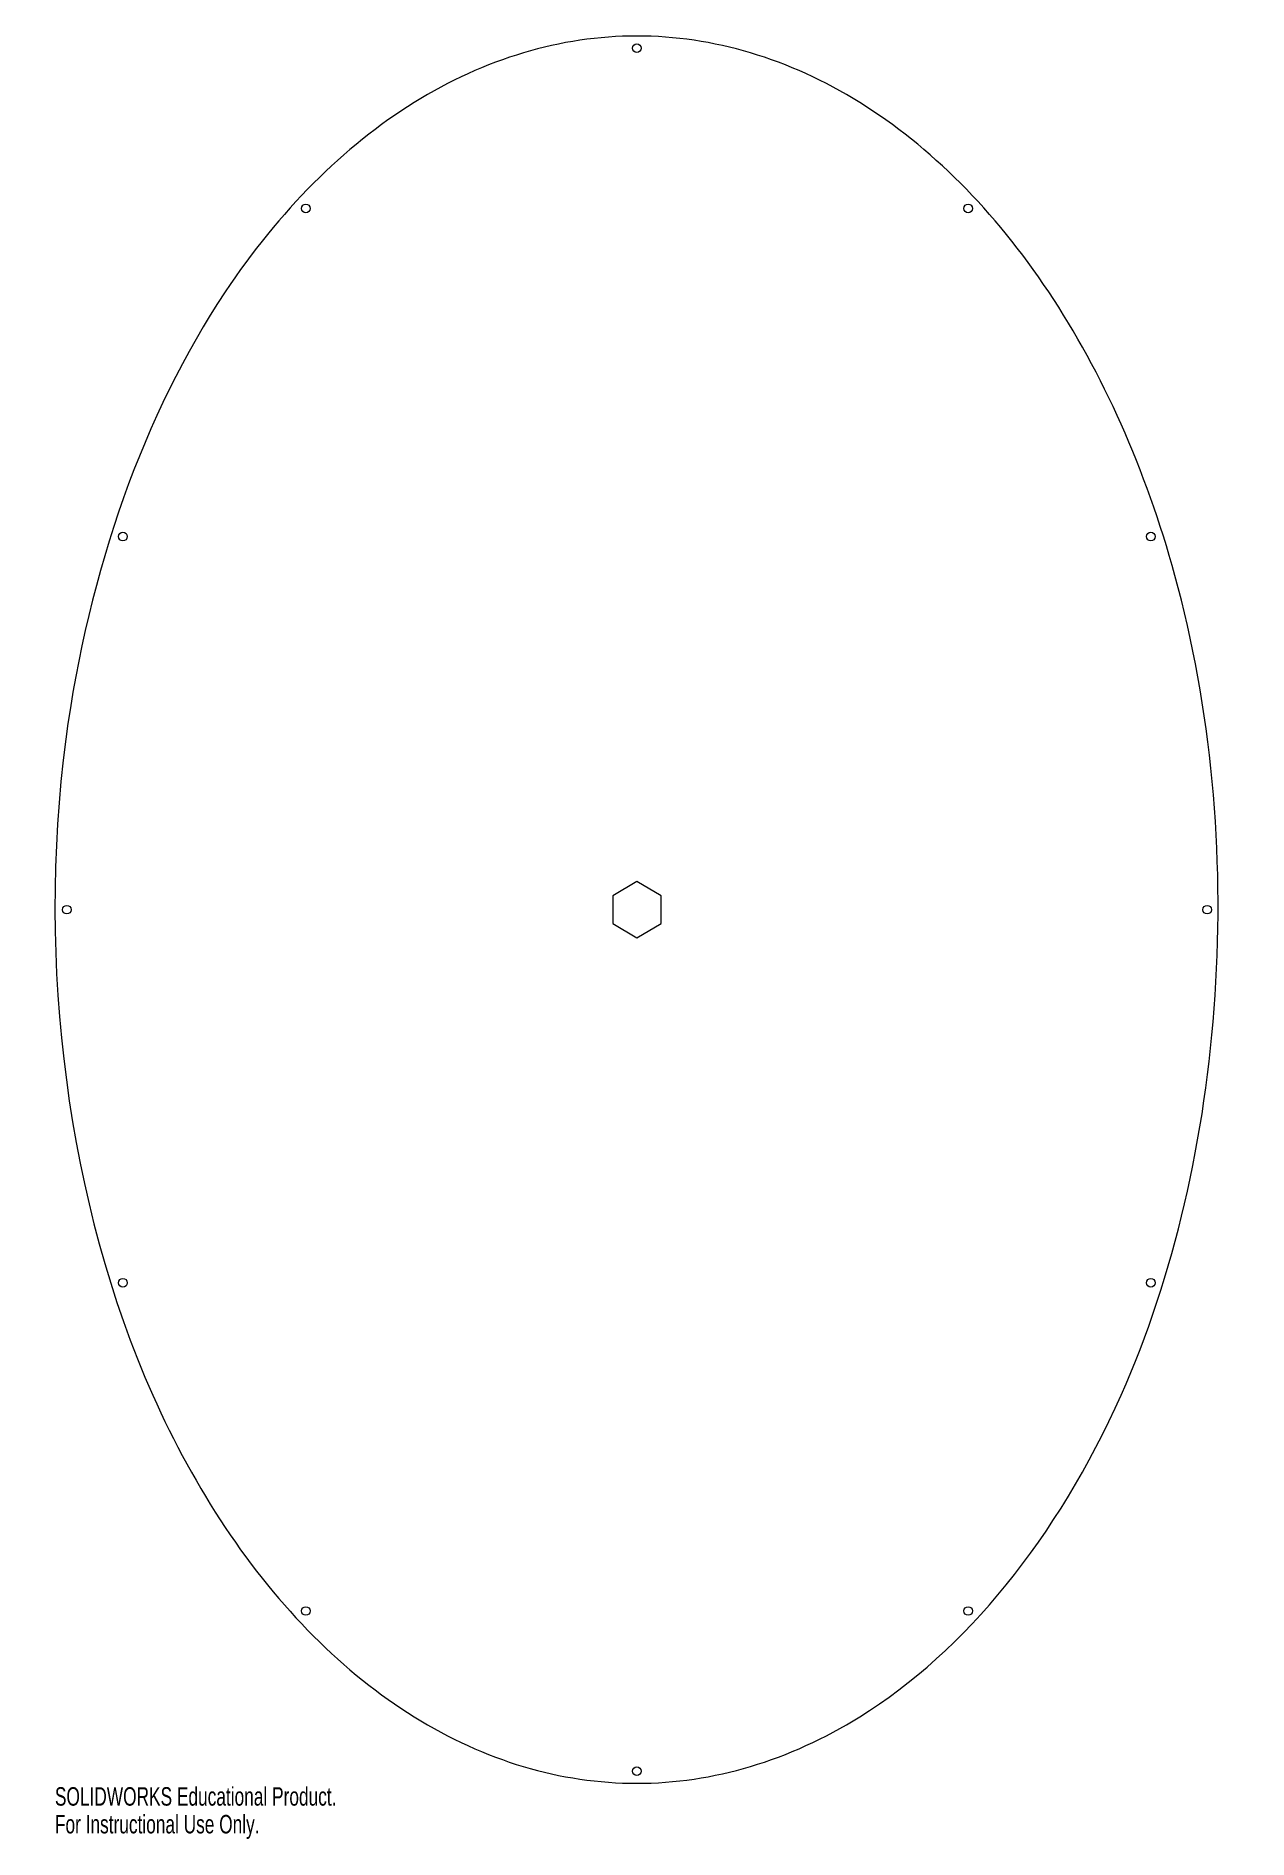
# Model space of a CAD drawing. Header units: inches. Extents: x -6.2 to 6.3, y -9.6 to 9.
import ezdxf

# ---------------------------------------------------------------- set-up
doc = ezdxf.new("R2010")
doc.units = ezdxf.units.IN
doc.header["$MEASUREMENT"] = 0
doc.styles.add('SLDTEXTSTYLE0', font='TXT', dxfattribs={"width": 0.7})

msp = doc.modelspace()

# ---------------------------------------------------------------- linework, layer by layer
at = {"color": 7, "linetype": 'Continuous', "lineweight": 15}
for p, q in [((0, 0.289), (-0.25, 0.144)), ((0.25, 0.144), (0, 0.289)), ((-0.25, 0.144), (-0.25, -0.144)), ((0.25, -0.144), (0.25, 0.144)), ((-0.25, -0.144), (0, -0.289)), ((0, -0.289), (0.25, -0.144))]:
    msp.add_line(p, q, dxfattribs=at)
for centre in [(0, 8.875), (-3.412, 7.225), (3.412, 7.225), (-5.296, 3.843), (5.296, 3.843), (-5.875, 0), (5.875, 0), (-5.296, -3.843), (5.296, -3.843), (-3.412, -7.225), (3.412, -7.225), (0, -8.875)]:
    msp.add_circle(centre, 0.0445, dxfattribs=at)
for points in [[(0, 9), (-0.786, 9), (-1.57, 8.766), (-2.296, 8.315)], [(1.171, 8.827), (0.785, 8.942), (0.393, 9), (0, 9)], [(2.296, 8.315), (1.933, 8.541), (1.556, 8.712), (1.171, 8.827)], [(-2.296, 8.315), (-3.022, 7.864), (-3.687, 7.198), (-4.243, 6.364)], [(3.333, 7.483), (3.007, 7.811), (2.659, 8.089), (2.296, 8.315)], [(4.243, 6.364), (3.965, 6.781), (3.66, 7.156), (3.333, 7.483)], [(-4.243, 6.364), (-5.076, 5.114), (-5.655, 3.49), (-5.885, 1.756)], [(4.989, 5), (4.77, 5.49), (4.521, 5.947), (4.243, 6.364)], [(5.543, 3.444), (5.393, 3.989), (5.207, 4.51), (4.989, 5)], [(4.989, -5), (6.081, -2.548), (6.296, 0.72), (5.543, 3.444)], [(-5.885, 1.756), (-6.191, -0.557), (-5.862, -3.039), (-4.989, -5)], [(-4.989, -5), (-4.552, -5.98), (-3.987, -6.828), (-3.333, -7.483)], [(2.296, -8.315), (3.385, -7.638), (4.334, -6.47), (4.989, -5)], [(-3.333, -7.483), (-2.68, -8.138), (-1.941, -8.597), (-1.171, -8.827)], [(0, -9), (0.786, -9), (1.57, -8.766), (2.296, -8.315)], [(-1.171, -8.827), (-0.785, -8.942), (-0.393, -9), (0, -9)]]:
    msp.add_open_spline(points, degree=3, dxfattribs=at)

# ---------------------------------------------------------------- texts
at = {"color": 7, "linetype": 'Continuous', "char_height": 0.1903, "attachment_point": 1, "style": 'SLDTEXTSTYLE0'}
for s, insert in [('SOLIDWORKS Educational Product.', (-5.997, -9.04)), ('For Instructional Use Only.', (-5.997, -9.326))]:
    msp.add_mtext(s, dxfattribs=dict(at, insert=insert))

doc.saveas('drawing.dxf')
